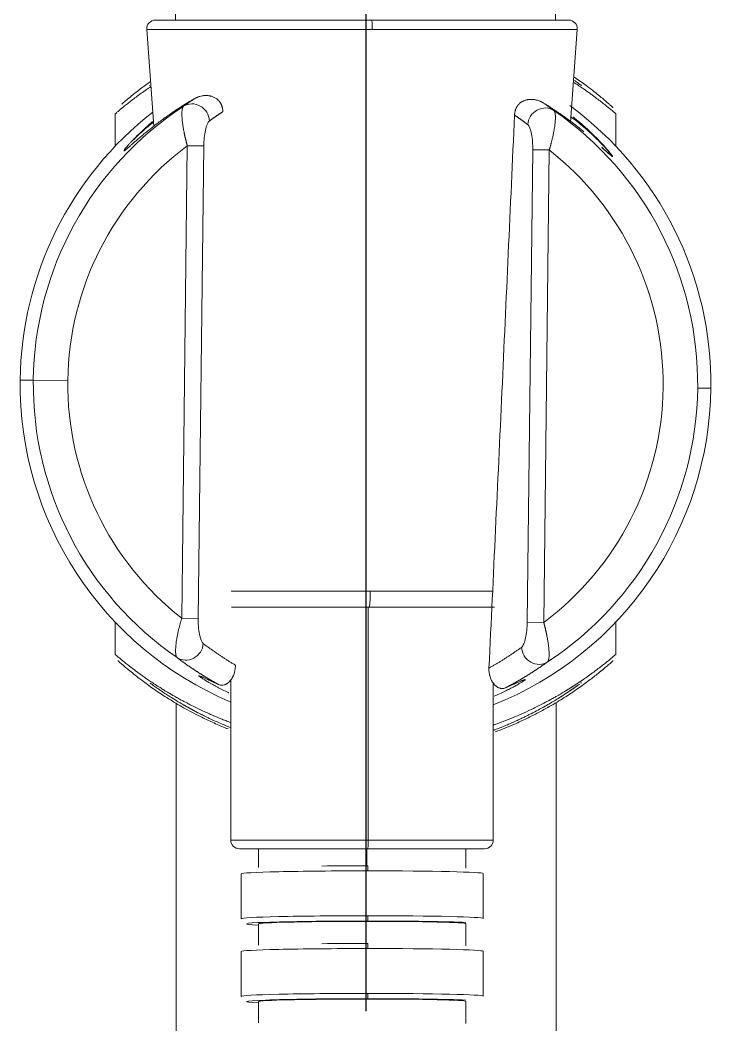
# Model space of a CAD drawing. Header units: millimetres. Extents: x 2433 to 4809, y -10272 to -6912.
# Drawn here: x 4306.8 to 4346.8, y -8617.6 to -8559.4 of the extents above; entities that cross this region are included whole.
import ezdxf

# ---------------------------------------------------------------- set-up
doc = ezdxf.new("R2010")
doc.units = ezdxf.units.MM
doc.linetypes.add('CENTERX2', pattern=[101.6, 63.5, -12.7, 12.7, -12.7])
doc.layers.add('CENTER', color=1, linetype='CENTERX2')

msp = doc.modelspace()

# ---------------------------------------------------------------- linework, layer by layer
at = {"linetype": 'Continuous', "lineweight": 18, "extrusion": (-1, -2.22045e-16, 0)}
for p, q in [((4315.822, -8558.864), (4315.822, -8559.454)), ((4337.822, -8559.454), (4337.822, -8558.864)), ((4314.656, -8559.44), (4327.182, -8559.44)), ((4338.585, -8559.44), (4327.182, -8559.44)), ((4314.158, -8559.976), (4314.57, -8565.582)), ((4338.688, -8565.353), (4339.084, -8559.976)), ((4314.322, -8563.227), (4314.328, -8563.223)), ((4312.322, -8564.842), (4312.322, -8566.75)), ((4341.322, -8566.75), (4341.322, -8564.842)), ((4327.046, -8593.44), (4319.063, -8593.44)), ((4327.046, -8593.44), (4334.287, -8593.44)), ((4312.322, -8594.3), (4312.322, -8596.207)), ((4341.322, -8596.207), (4341.322, -8594.3)), ((4319.021, -8597.656), (4319.021, -8606.94)), ((4334.221, -8606.94), (4334.221, -8597.812)), ((4315.861, -8598.979), (4315.861, -9069.475)), ((4337.861, -9069.096), (4337.861, -8598.993)), ((4326.954, -8607.44), (4319.521, -8607.44)), ((4320.627, -8607.44), (4320.628, -8608.519)), ((4326.954, -8607.44), (4333.721, -8607.44)), ((4332.628, -8608.565), (4332.627, -8607.44)), ((4319.628, -8608.89), (4319.631, -8611.489)), ((4333.631, -8611.474), (4333.628, -8608.874)), ((4320.627, -8611.79), (4320.628, -8613.019)), ((4332.628, -8613.065), (4332.627, -8611.777)), ((4333.631, -8615.974), (4333.628, -8613.374)), ((4319.628, -8613.39), (4319.631, -8615.989)), ((4320.627, -8616.29), (4320.628, -8617.519)), ((4332.628, -8617.565), (4332.627, -8616.277))]:
    msp.add_line(p, q, dxfattribs=at)
at = {"linetype": 'Continuous', "lineweight": 13, "extrusion": (-1, -2.22045e-16, 0)}
for p, q in [((4327.205, -8559.976), (4314.158, -8559.976)), ((4327.205, -8559.976), (4339.084, -8559.976)), ((4316.182, -8594.086), (4316.504, -8566.717)), ((4316.504, -8566.717), (4317.456, -8566.729)), ((4317.456, -8566.729), (4317.134, -8594.097)), ((4336.189, -8594.321), (4336.51, -8566.953)), ((4336.51, -8566.953), (4337.463, -8566.964)), ((4337.463, -8566.964), (4337.141, -8594.332)), ((4306.824, -8580.29), (4307.587, -8580.299)), ((4309.587, -8580.322), (4307.587, -8580.299)), ((4346.821, -8580.76), (4346.058, -8580.751)), ((4319.037, -8592.513), (4327.093, -8592.513)), ((4334.183, -8592.513), (4327.093, -8592.513)), ((4326.977, -8593.44), (4326.977, -8606.94)), ((4316.182, -8594.086), (4317.134, -8594.097)), ((4336.189, -8594.321), (4337.141, -8594.332)), ((4319.021, -8606.94), (4326.977, -8606.94)), ((4334.221, -8606.94), (4326.977, -8606.94)), ((4326.908, -8607.44), (4326.909, -8608.426))]:
    msp.add_line(p, q, dxfattribs=at)
at = {"linetype": 'Continuous', "lineweight": 18}
for centre, radius, start, end in [((4314.656, -8559.94), 0.5, 90, 184.21), ((4338.585, -8559.94), 0.5, 355.79, 90), ((4326.822, -8580.525), 20, 359.32656, 53.75968), ((4326.822, -8580.525), 20, 127.99562, 179.32656), ((4326.822, -8580.525), 20, 179.32656, 247.04312), ((4326.822, -8580.525), 20, 291.70843, 359.32656), ((4319.521, -8606.94), 0.5, 180, 270), ((4333.721, -8606.94), 0.5, 270, 0)]:
    msp.add_arc(centre, radius, start, end, dxfattribs=at)
at = {"linetype": 'Continuous', "lineweight": 13, "extrusion": (0, 0, -1)}
for start, end in [(0.67344, 56.7917), (124.55519, 180.67344), (304.55519, 0.67344), (180.67344, 236.7917)]:
    msp.add_arc((-4326.822, -8580.525), 19.237, start, end, dxfattribs=at)
at = {"linetype": 'Continuous', "lineweight": 13}
for start, end in [(126.77223, 179.32656), (306.77223, 51.88089), (179.32656, 231.88089)]:
    msp.add_arc((4326.822, -8580.525), 17.237, start, end, dxfattribs=at)
for centre, major_axis, ratio, start_param, end_param in [((4327.182, -8559.94), (0, 0.5), 0.046898, 4.638911, 6.283185), ((4316.834, -8565.266), (-0.586, 0.81), 0.929149, 4.108813, 6.232615), ((4337.166, -8565.505), (-0.605, -0.796), 0.929149, 3.192163, 5.315965), ((4327.046, -8592.44), (0, 1), 0.046898, 3.141593, 4.638911), ((4316.478, -8595.544), (-0.605, -0.796), 0.929149, 0.050571, 2.174372), ((4336.81, -8595.783), (-0.586, 0.81), 0.929149, 0.96722, 3.091022), ((4326.954, -8606.94), (0, 0.5), 0.046898, 3.141593, 4.712389), ((4326.632, -8611.781), (-6.7, -0.007), 0.023269, 3.602207, 4.665461), ((4326.632, -8616.281), (-6.7, -0.007), 0.023269, 3.602207, 4.665461)]:
    msp.add_ellipse(centre, major_axis=major_axis, ratio=ratio, start_param=start_param, end_param=end_param, dxfattribs=at)
at = {"linetype": 'Continuous', "lineweight": 18}
for centre, major_axis, ratio, start_param, end_param in [((4326.628, -8608.882), (-7, -0.008), 0.023269, 4.665461, 6.283187), ((4326.628, -8608.582), (-6.704, -0.007), 0.023269, 4.665461, 5.067595), ((4326.943, -8608.726), (0, 0.3), 0.046898, 4.735685, 6.291888), ((4326.628, -8608.882), (-7, -0.008), 0.023269, 3.141594, 4.665461), ((4326.632, -8611.781), (-6.7, -0.007), 0.023269, 4.665461, 6.742692), ((4326.631, -8611.481), (-7, -0.008), 0.023269, 4.665461, 6.283187), ((4326.945, -8611.325), (0, 0.3), 0.046898, 3.164889, 4.735685), ((4326.631, -8611.481), (-7, -0.008), 0.023269, 3.141594, 4.665461), ((4326.627, -8611.784), (-6, -0.007), 0.023269, 4.665461, 6.283186), ((4326.627, -8611.784), (-6, -0.007), 0.023269, 3.14159, 4.665461), ((4326.628, -8613.382), (-7, -0.008), 0.023269, 4.665461, 6.283187), ((4326.628, -8613.082), (-6.704, -0.007), 0.023269, 4.665461, 5.067595), ((4326.943, -8613.226), (0, 0.3), 0.046898, 4.735685, 6.291888), ((4326.628, -8613.382), (-7, -0.008), 0.023269, 3.141594, 4.665461), ((4326.632, -8616.281), (-6.7, -0.007), 0.023269, 4.665461, 6.742692), ((4326.631, -8615.981), (-7, -0.008), 0.023269, 4.665461, 6.283187), ((4326.627, -8616.284), (-6, -0.007), 0.023269, 4.665461, 6.283186), ((4326.627, -8616.284), (-6, -0.007), 0.023269, 3.14159, 4.665461), ((4326.945, -8615.825), (0, 0.3), 0.046898, 3.164889, 4.735685), ((4326.631, -8615.981), (-7, -0.008), 0.023269, 3.141594, 4.665461)]:
    msp.add_ellipse(centre, major_axis=major_axis, ratio=ratio, start_param=start_param, end_param=end_param, dxfattribs=at)
for points, knots in [([(4314.394, -8563.291), (4314.307, -8563.349), (4314.113, -8563.482), (4313.823, -8563.687), (4313.535, -8563.898), (4313.267, -8564.101), (4313.03, -8564.286), (4312.825, -8564.45), (4312.658, -8564.587), (4312.508, -8564.713), (4312.389, -8564.814), (4312.332, -8564.864), (4312.322, -8564.872), (4312.322, -8564.872)], [0, 0, 0, 0, 0.066579, 0.152973, 0.245143, 0.332072, 0.427009, 0.518581, 0.606873, 0.691979, 0.813367, 0.93298, 1, 1, 1, 1]), ([(4312.713, -8564.302), (4312.744, -8564.275), (4312.84, -8564.192), (4313.042, -8564.02), (4313.386, -8563.738), (4313.821, -8563.397), (4314.188, -8563.128), (4314.353, -8563.01)], [0, 0, 0, 0, 0.106055, 0.300715, 0.500284, 0.787355, 1, 1, 1, 1]), ([(4341.32, -8564.87), (4341.324, -8564.874), (4341.321, -8564.871), (4341.269, -8564.826), (4341.148, -8564.723), (4340.938, -8564.547), (4340.597, -8564.269), (4340.212, -8563.974), (4339.896, -8563.741), (4339.709, -8563.606), (4339.499, -8563.459), (4339.265, -8563.299), (4339.054, -8563.159), (4338.921, -8563.073), (4338.878, -8563.046)], [0, 0, 0, 0, 0.072864, 0.17704, 0.283595, 0.392829, 0.545895, 0.71303, 0.758812, 0.807656, 0.859568, 0.914551, 0.97261, 1, 1, 1, 1]), ([(4338.921, -8562.939), (4338.946, -8562.957), (4339.017, -8563.007), (4339.135, -8563.091), (4339.247, -8563.172), (4339.316, -8563.222), (4339.329, -8563.232), (4339.308, -8563.217), (4339.293, -8563.205)], [0, 0, 0, 0, 0.075648, 0.222112, 0.429219, 0.633408, 0.835132, 1, 1, 1, 1]), ([(4338.933, -8562.76), (4338.96, -8562.779), (4339.228, -8562.962), (4339.627, -8563.25), (4340.076, -8563.594), (4340.407, -8563.859), (4340.66, -8564.068), (4340.847, -8564.228), (4340.981, -8564.345), (4341.078, -8564.43), (4341.138, -8564.484), (4341.157, -8564.501), (4341.156, -8564.499), (4341.154, -8564.498)], [0, 0, 0, 0, 0.01934, 0.18951, 0.306819, 0.421102, 0.532969, 0.620804, 0.707221, 0.792593, 0.877304, 0.963274, 1, 1, 1, 1]), ([(4316.902, -8564.004), (4316.908, -8564), (4316.919, -8563.994), (4316.936, -8563.984), (4316.954, -8563.974), (4316.973, -8563.964), (4316.992, -8563.954), (4317.012, -8563.944), (4317.033, -8563.934), (4317.055, -8563.924), (4317.077, -8563.914), (4317.1, -8563.904), (4317.126, -8563.894), (4317.169, -8563.878), (4317.248, -8563.853), (4317.34, -8563.831), (4317.428, -8563.818), (4317.492, -8563.811), (4317.554, -8563.808), (4317.612, -8563.808), (4317.668, -8563.811), (4317.72, -8563.816), (4317.768, -8563.822), (4317.813, -8563.83), (4317.871, -8563.843), (4317.942, -8563.864), (4318.025, -8563.896), (4318.102, -8563.934), (4318.172, -8563.977), (4318.236, -8564.025), (4318.282, -8564.065), (4318.313, -8564.096), (4318.332, -8564.117), (4318.351, -8564.138), (4318.369, -8564.16), (4318.386, -8564.183), (4318.402, -8564.206), (4318.418, -8564.229), (4318.433, -8564.253), (4318.447, -8564.278), (4318.46, -8564.303), (4318.472, -8564.328), (4318.484, -8564.354), (4318.495, -8564.38), (4318.504, -8564.407), (4318.513, -8564.433), (4318.521, -8564.46), (4318.528, -8564.487), (4318.532, -8564.506), (4318.534, -8564.515)], [0, 0, 0, 0, 0.009803, 0.019909, 0.030321, 0.041043, 0.052076, 0.063423, 0.075086, 0.087069, 0.099373, 0.112001, 0.124953, 0.140825, 0.182154, 0.249841, 0.284013, 0.316691, 0.347818, 0.377346, 0.405235, 0.431454, 0.455978, 0.478792, 0.499885, 0.54568, 0.589855, 0.632386, 0.673265, 0.712504, 0.750133, 0.764049, 0.777966, 0.791884, 0.805802, 0.819719, 0.833633, 0.847544, 0.861451, 0.875352, 0.889245, 0.903131, 0.917006, 0.930871, 0.944724, 0.958564, 0.97239, 0.986202, 1, 1, 1, 1]), ([(4316.902, -8564.004), (4316.888, -8564.012), (4316.861, -8564.028), (4316.82, -8564.051), (4316.78, -8564.075), (4316.739, -8564.099), (4316.699, -8564.123), (4316.659, -8564.147), (4316.619, -8564.17), (4316.58, -8564.194), (4316.54, -8564.218), (4316.501, -8564.242), (4316.462, -8564.266), (4316.424, -8564.29), (4316.385, -8564.313), (4316.347, -8564.337), (4316.309, -8564.361), (4316.271, -8564.385), (4316.233, -8564.408), (4316.195, -8564.432), (4316.158, -8564.456), (4316.121, -8564.48), (4316.084, -8564.503), (4316.047, -8564.527), (4316.011, -8564.551), (4315.974, -8564.574), (4315.938, -8564.598), (4315.902, -8564.622), (4315.866, -8564.645), (4315.831, -8564.669), (4315.796, -8564.693), (4315.76, -8564.716), (4315.725, -8564.74), (4315.691, -8564.763), (4315.656, -8564.786), (4315.622, -8564.81), (4315.497, -8564.895), (4315.29, -8565.04), (4315.012, -8565.241), (4314.751, -8565.436), (4314.502, -8565.628), (4314.267, -8565.815), (4314.046, -8565.994), (4313.845, -8566.162), (4313.659, -8566.32), (4313.49, -8566.467), (4313.337, -8566.6), (4313.205, -8566.716), (4313.068, -8566.835), (4312.943, -8566.942), (4312.853, -8567.013), (4312.815, -8567.028), (4312.831, -8566.989), (4312.892, -8566.906), (4312.975, -8566.805), (4313.064, -8566.702), (4313.166, -8566.588), (4313.243, -8566.505), (4313.281, -8566.465)], [0, 0, 0, 0, 0.00417, 0.008337, 0.012501, 0.016661, 0.020819, 0.024974, 0.029126, 0.033275, 0.037422, 0.041565, 0.045707, 0.049845, 0.053981, 0.058114, 0.062245, 0.066374, 0.0705, 0.074624, 0.078745, 0.082864, 0.086982, 0.091097, 0.095209, 0.09932, 0.103429, 0.107536, 0.111641, 0.115745, 0.119846, 0.123946, 0.128044, 0.132141, 0.136236, 0.140329, 0.144421, 0.180761, 0.216681, 0.252218, 0.287413, 0.324219, 0.360432, 0.396104, 0.431292, 0.468036, 0.504179, 0.539798, 0.574973, 0.633134, 0.690515, 0.747554, 0.804699, 0.862397, 0.897739, 0.933507, 0.969791, 1, 1, 1, 1]), ([(4337.128, -8564.242), (4337.123, -8564.238), (4337.112, -8564.231), (4337.095, -8564.221), (4337.078, -8564.211), (4337.061, -8564.201), (4337.042, -8564.191), (4337.023, -8564.181), (4337.004, -8564.171), (4336.977, -8564.158), (4336.935, -8564.138), (4336.871, -8564.112), (4336.781, -8564.081), (4336.692, -8564.059), (4336.614, -8564.044), (4336.556, -8564.037), (4336.5, -8564.032), (4336.446, -8564.03), (4336.395, -8564.03), (4336.346, -8564.032), (4336.3, -8564.036), (4336.257, -8564.041), (4336.217, -8564.048), (4336.166, -8564.058), (4336.104, -8564.074), (4336.032, -8564.099), (4335.964, -8564.128), (4335.9, -8564.161), (4335.841, -8564.198), (4335.786, -8564.238), (4335.745, -8564.273), (4335.716, -8564.301), (4335.696, -8564.321), (4335.677, -8564.342), (4335.658, -8564.363), (4335.641, -8564.385), (4335.624, -8564.408), (4335.608, -8564.431), (4335.592, -8564.454), (4335.578, -8564.479), (4335.564, -8564.503), (4335.551, -8564.528), (4335.539, -8564.554), (4335.527, -8564.58), (4335.517, -8564.606), (4335.507, -8564.633), (4335.499, -8564.66), (4335.491, -8564.687), (4335.487, -8564.705), (4335.484, -8564.714)], [0, 0, 0, 0, 0.009594, 0.01942, 0.029483, 0.039783, 0.050323, 0.061107, 0.072136, 0.083413, 0.106744, 0.141855, 0.189318, 0.249826, 0.280454, 0.309961, 0.338289, 0.365385, 0.391204, 0.415702, 0.438846, 0.460604, 0.480952, 0.499873, 0.538892, 0.576868, 0.613764, 0.649551, 0.684209, 0.717729, 0.750118, 0.763965, 0.777823, 0.791691, 0.805566, 0.819449, 0.833339, 0.847233, 0.86113, 0.87503, 0.88893, 0.90283, 0.916727, 0.930621, 0.94451, 0.958393, 0.97227, 0.986139, 1, 1, 1, 1]), ([(4339.32, -8565.785), (4339.298, -8565.768), (4339.193, -8565.683), (4338.997, -8565.529), (4338.722, -8565.32), (4338.504, -8565.16), (4338.357, -8565.054), (4338.287, -8565.004), (4338.215, -8564.954), (4338.143, -8564.904), (4338.07, -8564.853), (4337.997, -8564.802), (4337.922, -8564.752), (4337.846, -8564.701), (4337.77, -8564.65), (4337.693, -8564.599), (4337.615, -8564.548), (4337.536, -8564.497), (4337.456, -8564.446), (4337.376, -8564.395), (4337.294, -8564.344), (4337.212, -8564.293), (4337.156, -8564.259), (4337.128, -8564.242)], [0, 0, 0, 0, 0.036082, 0.172353, 0.310117, 0.449523, 0.481637, 0.513777, 0.545943, 0.578138, 0.610362, 0.642618, 0.674908, 0.707232, 0.739593, 0.771993, 0.804432, 0.836913, 0.869438, 0.902007, 0.934623, 0.967286, 1, 1, 1, 1]), ([(4333.971, -8596.974), (4334.099, -8594.307), (4334.226, -8591.639), (4334.476, -8586.302), (4334.6, -8583.633), (4334.846, -8578.294), (4334.968, -8575.625), (4335.211, -8570.285), (4335.332, -8567.615), (4335.452, -8564.944)], [0, 0, 0, 0, 0.25, 0.25, 0.5, 0.5, 0.75, 0.75, 1, 1, 1, 1]), ([(4338.715, -8565.043), (4338.729, -8565.053), (4339.041, -8565.282), (4339.688, -8565.816), (4340.546, -8566.642), (4340.904, -8567.059), (4340.996, -8567.181)], [0, 0, 0, 0, 0.010898, 0.241125, 0.566707, 1, 1, 1, 1]), ([(4313.425, -8566.352), (4313.534, -8566.232), (4313.818, -8565.955), (4314.252, -8565.579), (4314.519, -8565.368), (4314.545, -8565.348)], [0, 0, 0, 0, 0.459231, 0.948457, 1, 1, 1, 1]), ([(4341.051, -8567.276), (4341.049, -8567.277), (4341.026, -8567.272), (4340.876, -8567.138), (4340.626, -8566.921), (4340.51, -8566.821)], [0, 0, 0, 0, 0.108905, 0.650498, 1, 1, 1, 1]), ([(4312.324, -8596.179), (4312.321, -8596.176), (4312.324, -8596.178), (4312.376, -8596.223), (4312.496, -8596.327), (4312.707, -8596.502), (4313.048, -8596.781), (4313.433, -8597.076), (4313.749, -8597.308), (4313.936, -8597.443), (4314.145, -8597.59), (4314.38, -8597.751), (4314.641, -8597.924), (4314.899, -8598.089), (4315.159, -8598.251), (4315.433, -8598.416), (4315.717, -8598.582), (4315.982, -8598.731), (4316.196, -8598.848), (4316.383, -8598.948), (4316.54, -8599.03), (4316.739, -8599.132), (4316.992, -8599.258), (4317.31, -8599.41), (4317.622, -8599.554), (4317.927, -8599.689), (4318.225, -8599.815), (4318.513, -8599.933), (4318.773, -8600.034), (4318.937, -8600.096), (4319.007, -8600.122)], [0, 0, 0, 0, 0.042788, 0.103962, 0.166535, 0.23068, 0.320564, 0.41871, 0.445594, 0.474277, 0.504761, 0.537049, 0.571143, 0.607044, 0.632764, 0.664065, 0.700946, 0.726245, 0.748282, 0.767058, 0.782572, 0.794825, 0.825529, 0.854958, 0.883112, 0.909992, 0.935599, 0.959933, 0.982997, 1, 1, 1, 1]), ([(4334.225, -8600.271), (4334.247, -8600.263), (4334.471, -8600.184), (4334.898, -8600.027), (4335.468, -8599.797), (4336.02, -8599.557), (4336.466, -8599.35), (4336.846, -8599.162), (4337.169, -8598.997), (4337.464, -8598.841), (4337.709, -8598.705), (4337.888, -8598.604), (4338.037, -8598.519), (4338.156, -8598.449), (4338.247, -8598.394), (4338.312, -8598.356), (4338.351, -8598.332), (4338.378, -8598.316), (4338.402, -8598.301), (4338.431, -8598.283), (4338.461, -8598.265), (4338.49, -8598.248), (4338.518, -8598.23), (4338.546, -8598.213), (4338.574, -8598.195), (4338.601, -8598.178), (4338.629, -8598.162), (4338.655, -8598.145), (4338.682, -8598.128), (4338.708, -8598.112), (4338.733, -8598.096), (4338.759, -8598.08), (4338.784, -8598.064), (4338.809, -8598.048), (4338.833, -8598.032), (4338.857, -8598.017), (4338.881, -8598.002), (4338.904, -8597.987), (4338.927, -8597.972), (4338.95, -8597.957), (4338.973, -8597.942), (4338.995, -8597.928), (4339.017, -8597.914), (4339.038, -8597.899), (4339.06, -8597.886), (4339.081, -8597.872), (4339.101, -8597.858), (4339.122, -8597.845), (4339.261, -8597.752), (4339.499, -8597.591), (4339.822, -8597.362), (4340.11, -8597.152), (4340.378, -8596.948), (4340.614, -8596.764), (4340.82, -8596.599), (4340.986, -8596.462), (4341.137, -8596.336), (4341.255, -8596.235), (4341.313, -8596.185), (4341.322, -8596.177), (4341.322, -8596.177)], [0, 0, 0, 0, 0.005143, 0.052325, 0.101584, 0.145964, 0.194339, 0.221123, 0.251957, 0.28684, 0.308406, 0.3271, 0.342919, 0.355866, 0.365939, 0.373138, 0.377465, 0.378917, 0.3823, 0.385655, 0.388984, 0.392285, 0.39556, 0.398808, 0.40203, 0.405224, 0.408391, 0.411532, 0.414646, 0.417733, 0.420793, 0.423826, 0.426833, 0.429812, 0.432765, 0.435691, 0.43859, 0.441462, 0.444307, 0.447126, 0.449918, 0.452682, 0.45542, 0.458132, 0.460816, 0.463474, 0.466104, 0.468708, 0.471285, 0.519658, 0.564117, 0.611548, 0.656282, 0.705137, 0.75226, 0.797696, 0.841491, 0.903958, 0.965512, 1, 1, 1, 1]), ([(4318.863, -8600.497), (4318.807, -8600.475), (4318.499, -8600.351), (4317.954, -8600.116), (4317.139, -8599.729), (4316.276, -8599.27), (4315.396, -8598.746), (4314.619, -8598.233), (4314.018, -8597.8), (4313.568, -8597.455), (4313.237, -8597.19), (4312.985, -8596.981), (4312.798, -8596.821), (4312.664, -8596.705), (4312.567, -8596.619), (4312.506, -8596.565), (4312.487, -8596.548), (4312.489, -8596.55), (4312.491, -8596.551)], [0, 0, 0, 0, 0.014357, 0.079568, 0.145162, 0.243599, 0.341231, 0.440818, 0.53785, 0.604741, 0.669907, 0.733694, 0.783779, 0.833055, 0.881734, 0.930038, 0.979059, 1, 1, 1, 1]), ([(4319.289, -8596.802), (4319.29, -8596.853), (4319.288, -8596.904), (4319.28, -8597.003), (4319.274, -8597.051), (4319.261, -8597.123), (4319.256, -8597.146), (4319.245, -8597.193), (4319.239, -8597.215), (4319.22, -8597.282), (4319.205, -8597.325), (4319.181, -8597.386), (4319.173, -8597.406), (4319.155, -8597.445), (4319.146, -8597.464), (4319.117, -8597.52), (4319.097, -8597.555), (4319.055, -8597.621), (4319.032, -8597.652), (4318.998, -8597.695), (4318.986, -8597.709), (4318.962, -8597.735), (4318.95, -8597.748), (4318.889, -8597.809), (4318.839, -8597.85), (4318.774, -8597.889), (4318.761, -8597.897), (4318.735, -8597.911), (4318.722, -8597.917), (4318.683, -8597.935), (4318.656, -8597.944), (4318.578, -8597.966), (4318.526, -8597.972), (4318.461, -8597.968), (4318.448, -8597.967), (4318.423, -8597.963), (4318.41, -8597.96), (4318.372, -8597.951), (4318.347, -8597.943), (4318.322, -8597.931)], [0, 0, 0, 0, 0.0625, 0.0625, 0.125, 0.125, 0.15625, 0.15625, 0.1875, 0.1875, 0.25, 0.25, 0.28125, 0.28125, 0.3125, 0.3125, 0.375, 0.375, 0.4375, 0.4375, 0.46875, 0.46875, 0.5, 0.5, 0.625, 0.625, 0.65625, 0.65625, 0.6875, 0.6875, 0.75, 0.75, 0.875, 0.875, 0.90625, 0.90625, 0.9375, 0.9375, 1, 1, 1, 1]), ([(4334.911, -8598.126), (4334.886, -8598.137), (4334.861, -8598.145), (4334.81, -8598.156), (4334.784, -8598.159), (4334.733, -8598.161), (4334.707, -8598.16), (4334.668, -8598.155), (4334.654, -8598.152), (4334.628, -8598.146), (4334.615, -8598.143), (4334.55, -8598.123), (4334.498, -8598.099), (4334.422, -8598.049), (4334.397, -8598.03), (4334.347, -8597.988), (4334.322, -8597.965), (4334.252, -8597.891), (4334.207, -8597.833), (4334.156, -8597.75), (4334.146, -8597.733), (4334.127, -8597.697), (4334.117, -8597.679), (4334.09, -8597.622), (4334.073, -8597.583), (4334.043, -8597.5), (4334.029, -8597.457), (4334.011, -8597.39), (4334.006, -8597.367), (4333.996, -8597.32), (4333.992, -8597.297), (4333.98, -8597.225), (4333.975, -8597.176), (4333.969, -8597.077), (4333.969, -8597.026), (4333.971, -8596.974)], [0, 0, 0, 0, 0.0625, 0.0625, 0.125, 0.125, 0.1875, 0.1875, 0.21875, 0.21875, 0.25, 0.25, 0.375, 0.375, 0.4375, 0.4375, 0.5, 0.5, 0.625, 0.625, 0.65625, 0.65625, 0.6875, 0.6875, 0.75, 0.75, 0.8125, 0.8125, 0.84375, 0.84375, 0.875, 0.875, 0.9375, 0.9375, 1, 1, 1, 1]), ([(4341.156, -8596.55), (4341.156, -8596.55), (4341.146, -8596.559), (4341.096, -8596.603), (4340.998, -8596.69), (4340.839, -8596.829), (4340.602, -8597.029), (4340.258, -8597.312), (4339.771, -8597.693), (4339.115, -8598.171), (4338.347, -8598.683), (4337.579, -8599.147), (4336.842, -8599.552), (4336.171, -8599.891), (4335.517, -8600.192), (4334.904, -8600.451), (4334.526, -8600.598), (4334.34, -8600.668)], [0, 0, 0, 0, 0.041272, 0.089301, 0.137748, 0.200556, 0.264544, 0.330146, 0.424511, 0.522081, 0.616998, 0.713675, 0.777784, 0.841841, 0.906035, 0.954395, 1, 1, 1, 1]), ([(4318.917, -8598.409), (4318.903, -8598.403), (4318.774, -8598.342), (4318.651, -8598.282), (4318.442, -8598.177), (4318.342, -8598.126), (4318.224, -8598.064), (4318.201, -8598.051), (4318.155, -8598.027), (4318.087, -8597.99), (4318.023, -8597.955), (4317.817, -8597.841), (4317.676, -8597.759), (4317.501, -8597.652), (4317.449, -8597.619), (4317.357, -8597.56), (4317.317, -8597.534), (4317.268, -8597.5), (4317.253, -8597.489), (4317.233, -8597.475), (4317.227, -8597.47), (4317.215, -8597.461), (4317.189, -8597.441), (4317.173, -8597.427), (4317.157, -8597.404), (4317.174, -8597.405), (4317.24, -8597.43), (4317.269, -8597.442), (4317.314, -8597.462), (4317.323, -8597.466), (4317.343, -8597.475), (4317.354, -8597.479), (4317.386, -8597.494), (4317.409, -8597.505), (4317.483, -8597.539), (4317.595, -8597.592), (4317.731, -8597.657), (4317.953, -8597.762), (4318.126, -8597.843), (4318.322, -8597.931)], [0, 0, 0, 0, 0.007125, 0.06553, 0.06553, 0.123934, 0.123934, 0.138535, 0.138535, 0.153136, 0.182338, 0.182338, 0.299147, 0.299147, 0.357552, 0.357552, 0.415956, 0.415956, 0.445158, 0.445158, 0.459759, 0.459759, 0.47436, 0.532765, 0.532765, 0.649574, 0.649574, 0.707978, 0.707978, 0.722579, 0.722579, 0.73718, 0.73718, 0.766382, 0.766382, 0.824787, 0.883191, 0.883191, 1, 1, 1, 1]), ([(4334.911, -8598.126), (4335.109, -8598.042), (4335.284, -8597.966), (4335.508, -8597.866), (4335.646, -8597.805), (4335.759, -8597.755), (4335.834, -8597.722), (4335.857, -8597.711), (4335.89, -8597.697), (4335.9, -8597.693), (4335.92, -8597.685), (4335.968, -8597.665), (4336.004, -8597.65), (4336.071, -8597.627), (4336.088, -8597.627), (4336.072, -8597.649), (4336.059, -8597.66), (4336.034, -8597.678), (4336.029, -8597.682), (4336.017, -8597.691), (4335.999, -8597.704), (4335.976, -8597.719), (4335.926, -8597.752), (4335.846, -8597.803), (4335.686, -8597.898), (4335.554, -8597.972), (4335.446, -8598.032), (4335.408, -8598.052), (4335.33, -8598.094), (4335.289, -8598.116), (4335.162, -8598.182), (4334.983, -8598.274), (4334.782, -8598.371), (4334.549, -8598.481), (4334.414, -8598.542), (4334.272, -8598.605)], [0, 0, 0, 0, 0.116252, 0.116252, 0.174378, 0.232504, 0.232504, 0.261567, 0.261567, 0.276099, 0.276099, 0.29063, 0.348756, 0.348756, 0.465008, 0.465008, 0.523134, 0.523134, 0.537666, 0.537666, 0.552197, 0.58126, 0.58126, 0.639386, 0.697512, 0.755638, 0.755638, 0.784701, 0.784701, 0.813764, 0.813764, 0.87189, 0.930016, 0.930016, 1, 1, 1, 1]), ([(4319.014, -8600.424), (4318.924, -8600.388), (4318.729, -8600.309), (4318.427, -8600.181), (4318.103, -8600.037), (4317.824, -8599.908), (4317.603, -8599.802), (4317.448, -8599.726), (4317.318, -8599.661), (4317.212, -8599.607), (4317.128, -8599.564), (4317.067, -8599.532), (4317.027, -8599.511), (4316.987, -8599.49), (4316.942, -8599.466), (4316.885, -8599.436), (4316.829, -8599.406), (4316.775, -8599.377), (4316.723, -8599.348), (4316.672, -8599.32), (4316.622, -8599.293), (4316.574, -8599.266), (4316.527, -8599.24), (4316.481, -8599.214), (4316.437, -8599.19), (4316.394, -8599.165), (4316.353, -8599.142), (4316.169, -8599.036), (4315.871, -8598.861), (4315.507, -8598.634), (4315.218, -8598.446), (4314.987, -8598.292), (4314.801, -8598.164), (4314.648, -8598.057), (4314.51, -8597.958), (4314.41, -8597.886), (4314.366, -8597.854), (4314.352, -8597.844)], [0, 0, 0, 0, 0.033912, 0.074409, 0.118101, 0.164989, 0.191148, 0.214, 0.233548, 0.24979, 0.262727, 0.272359, 0.278685, 0.281706, 0.2911, 0.300328, 0.309392, 0.31829, 0.327023, 0.335591, 0.343993, 0.352231, 0.360303, 0.368211, 0.375953, 0.38353, 0.390942, 0.398189, 0.483038, 0.561045, 0.632243, 0.693674, 0.753114, 0.810603, 0.866187, 0.944785, 1, 1, 1, 1]), ([(4339.221, -8597.896), (4339.21, -8597.904), (4339.161, -8597.94), (4339.048, -8598.02), (4338.85, -8598.16), (4338.601, -8598.33), (4338.326, -8598.512), (4338.04, -8598.695), (4337.768, -8598.862), (4337.465, -8599.043), (4337.152, -8599.222), (4336.8, -8599.416), (4336.492, -8599.577), (4336.222, -8599.713), (4336.024, -8599.81), (4335.82, -8599.908), (4335.635, -8599.994), (4335.471, -8600.069), (4335.328, -8600.133), (4335.184, -8600.195), (4335.039, -8600.257), (4334.893, -8600.318), (4334.747, -8600.378), (4334.555, -8600.455), (4334.389, -8600.52), (4334.271, -8600.564), (4334.248, -8600.573)], [0, 0, 0, 0, 0.023558, 0.104595, 0.180335, 0.259996, 0.343669, 0.401191, 0.462149, 0.518639, 0.580874, 0.634944, 0.700643, 0.730451, 0.760261, 0.790071, 0.819883, 0.839722, 0.859425, 0.878993, 0.898427, 0.917724, 0.936887, 0.955915, 0.991495, 1, 1, 1, 1]), ([(4337.964, -8598.741), (4338.024, -8598.704), (4338.189, -8598.601), (4338.423, -8598.448), (4338.655, -8598.293), (4338.842, -8598.165), (4338.995, -8598.058), (4339.077, -8598), (4339.113, -8597.974), (4339.113, -8597.974)], [0, 0, 0, 0, 0.111003, 0.318206, 0.497232, 0.670435, 0.837936, 0.999868, 1, 1, 1, 1]), ([(4339.293, -8597.844), (4339.298, -8597.84), (4339.319, -8597.825), (4339.326, -8597.819), (4339.319, -8597.825), (4339.317, -8597.826)], [0, 0, 0, 0, 0.190888, 0.853463, 1, 1, 1, 1])]:
    msp.add_open_spline(points, degree=3, knots=knots, dxfattribs=at)
at = {"linetype": 'Continuous', "lineweight": 13}
for points, knots in [([(4316.504, -8566.717), (4316.501, -8566.71), (4316.497, -8566.694), (4316.49, -8566.669), (4316.483, -8566.643), (4316.475, -8566.615), (4316.468, -8566.586), (4316.459, -8566.556), (4316.451, -8566.524), (4316.442, -8566.49), (4316.433, -8566.455), (4316.424, -8566.419), (4316.415, -8566.381), (4316.405, -8566.341), (4316.395, -8566.301), (4316.385, -8566.259), (4316.375, -8566.215), (4316.365, -8566.171), (4316.355, -8566.125), (4316.345, -8566.078), (4316.334, -8566.029), (4316.324, -8565.979), (4316.308, -8565.901), (4316.289, -8565.799), (4316.268, -8565.677), (4316.25, -8565.566), (4316.236, -8565.466), (4316.225, -8565.376), (4316.216, -8565.297), (4316.207, -8565.202), (4316.198, -8565.093), (4316.192, -8564.973), (4316.191, -8564.868), (4316.193, -8564.775), (4316.197, -8564.711), (4316.201, -8564.671), (4316.204, -8564.648), (4316.207, -8564.627), (4316.211, -8564.606), (4316.214, -8564.587), (4316.218, -8564.568), (4316.223, -8564.551), (4316.227, -8564.535), (4316.232, -8564.52), (4316.237, -8564.506), (4316.243, -8564.493), (4316.248, -8564.481), (4316.254, -8564.47), (4316.26, -8564.46), (4316.266, -8564.451), (4316.273, -8564.443), (4316.28, -8564.436), (4316.284, -8564.432), (4316.287, -8564.43)], [0, 0, 0, 0, 0.007268, 0.014998, 0.023188, 0.031839, 0.040953, 0.050528, 0.060566, 0.071066, 0.08203, 0.093457, 0.105348, 0.117704, 0.130524, 0.14381, 0.157562, 0.17178, 0.186465, 0.201617, 0.217237, 0.233326, 0.249883, 0.293917, 0.335162, 0.373608, 0.409247, 0.44207, 0.472072, 0.499246, 0.553226, 0.605238, 0.655276, 0.703342, 0.749438, 0.764134, 0.778737, 0.793247, 0.807664, 0.821989, 0.836222, 0.850362, 0.864412, 0.878371, 0.892239, 0.906018, 0.919707, 0.933308, 0.94682, 0.960245, 0.973583, 0.986834, 1, 1, 1, 1]), ([(4337.733, -8564.682), (4337.735, -8564.683), (4337.737, -8564.685), (4337.74, -8564.688), (4337.744, -8564.692), (4337.747, -8564.695), (4337.75, -8564.7), (4337.754, -8564.704), (4337.757, -8564.709), (4337.76, -8564.713), (4337.763, -8564.719), (4337.766, -8564.724), (4337.769, -8564.73), (4337.771, -8564.736), (4337.774, -8564.742), (4337.777, -8564.748), (4337.78, -8564.755), (4337.782, -8564.762), (4337.784, -8564.769), (4337.787, -8564.777), (4337.789, -8564.785), (4337.791, -8564.793), (4337.794, -8564.801), (4337.796, -8564.81), (4337.798, -8564.819), (4337.799, -8564.828), (4337.801, -8564.838), (4337.803, -8564.847), (4337.805, -8564.857), (4337.806, -8564.868), (4337.808, -8564.878), (4337.809, -8564.889), (4337.81, -8564.901), (4337.812, -8564.912), (4337.813, -8564.924), (4337.814, -8564.936), (4337.817, -8564.975), (4337.82, -8565.05), (4337.818, -8565.172), (4337.81, -8565.315), (4337.795, -8565.461), (4337.776, -8565.613), (4337.752, -8565.771), (4337.717, -8565.962), (4337.682, -8566.132), (4337.651, -8566.266), (4337.631, -8566.35), (4337.612, -8566.431), (4337.592, -8566.507), (4337.573, -8566.579), (4337.555, -8566.647), (4337.537, -8566.711), (4337.52, -8566.77), (4337.504, -8566.825), (4337.49, -8566.875), (4337.476, -8566.921), (4337.467, -8566.95), (4337.463, -8566.964)], [0, 0, 0, 0, 0.006751, 0.013525, 0.020322, 0.027141, 0.033984, 0.040849, 0.047737, 0.054648, 0.061582, 0.06854, 0.075521, 0.082525, 0.089553, 0.096605, 0.10368, 0.110778, 0.117901, 0.125047, 0.132217, 0.139411, 0.146629, 0.153872, 0.161138, 0.168429, 0.175743, 0.183082, 0.190446, 0.197834, 0.205246, 0.212683, 0.220145, 0.227631, 0.235141, 0.242677, 0.250237, 0.308154, 0.369155, 0.433242, 0.500412, 0.549873, 0.60799, 0.674723, 0.750025, 0.778708, 0.805955, 0.831769, 0.856151, 0.879106, 0.900636, 0.920742, 0.939427, 0.956694, 0.972544, 0.986978, 1, 1, 1, 1]), ([(4338.835, -8565.039), (4338.915, -8565.104), (4339.171, -8565.315), (4339.568, -8565.662), (4339.999, -8566.066), (4340.364, -8566.433), (4340.617, -8566.704), (4340.784, -8566.892), (4340.893, -8567.018), (4340.981, -8567.125), (4341.064, -8567.231), (4341.125, -8567.317), (4341.143, -8567.361), (4341.109, -8567.347), (4341.022, -8567.277), (4340.901, -8567.169), (4340.768, -8567.046), (4340.643, -8566.931), (4340.55, -8566.846), (4340.503, -8566.803)], [0, 0, 0, 0, 0.036907, 0.121781, 0.204434, 0.289384, 0.371574, 0.414835, 0.457385, 0.499325, 0.54076, 0.608552, 0.675665, 0.742628, 0.80997, 0.878211, 0.919644, 0.961601, 1, 1, 1, 1]), ([(4313.281, -8566.465), (4313.289, -8566.457), (4313.385, -8566.355), (4313.599, -8566.136), (4313.971, -8565.778), (4314.287, -8565.494), (4314.468, -8565.338), (4314.495, -8565.316)], [0, 0, 0, 0, 0.02868, 0.331131, 0.643808, 0.949115, 1, 1, 1, 1]), ([(4317.787, -8565.277), (4317.738, -8565.312), (4317.694, -8565.385), (4317.614, -8565.577), (4317.579, -8565.696), (4317.522, -8565.96), (4317.5, -8566.105), (4317.467, -8566.411), (4317.458, -8566.568), (4317.456, -8566.729)], [0, 0, 0, 0, 0.25, 0.25, 0.5, 0.5, 0.75, 0.75, 1, 1, 1, 1]), ([(4336.51, -8566.953), (4336.512, -8566.792), (4336.506, -8566.633), (4336.482, -8566.329), (4336.462, -8566.182), (4336.386, -8565.785), (4336.309, -8565.566), (4336.214, -8565.494)], [0, 0, 0, 0, 0.25, 0.25, 0.5, 0.5, 1, 1, 1, 1]), ([(4315.911, -8596.368), (4315.91, -8596.367), (4315.908, -8596.365), (4315.904, -8596.361), (4315.901, -8596.358), (4315.898, -8596.354), (4315.894, -8596.35), (4315.891, -8596.345), (4315.888, -8596.341), (4315.885, -8596.336), (4315.882, -8596.331), (4315.879, -8596.325), (4315.876, -8596.32), (4315.873, -8596.314), (4315.87, -8596.308), (4315.868, -8596.301), (4315.865, -8596.294), (4315.863, -8596.287), (4315.86, -8596.28), (4315.858, -8596.273), (4315.856, -8596.265), (4315.853, -8596.257), (4315.851, -8596.248), (4315.849, -8596.239), (4315.847, -8596.231), (4315.845, -8596.221), (4315.843, -8596.212), (4315.842, -8596.202), (4315.84, -8596.192), (4315.838, -8596.182), (4315.837, -8596.171), (4315.836, -8596.16), (4315.834, -8596.149), (4315.833, -8596.137), (4315.832, -8596.126), (4315.831, -8596.114), (4315.828, -8596.074), (4315.825, -8595.999), (4315.826, -8595.877), (4315.835, -8595.735), (4315.85, -8595.588), (4315.869, -8595.437), (4315.893, -8595.278), (4315.928, -8595.087), (4315.963, -8594.917), (4315.993, -8594.783), (4316.013, -8594.699), (4316.033, -8594.619), (4316.053, -8594.542), (4316.072, -8594.47), (4316.09, -8594.402), (4316.108, -8594.339), (4316.124, -8594.279), (4316.14, -8594.224), (4316.155, -8594.174), (4316.169, -8594.128), (4316.178, -8594.099), (4316.182, -8594.086)], [0, 0, 0, 0, 0.006751, 0.013525, 0.020322, 0.027141, 0.033984, 0.040849, 0.047737, 0.054648, 0.061582, 0.06854, 0.075521, 0.082525, 0.089553, 0.096605, 0.10368, 0.110778, 0.117901, 0.125047, 0.132217, 0.139411, 0.146629, 0.153872, 0.161138, 0.168429, 0.175743, 0.183082, 0.190446, 0.197834, 0.205246, 0.212683, 0.220145, 0.227631, 0.235141, 0.242677, 0.250237, 0.308154, 0.369155, 0.433242, 0.500412, 0.549873, 0.60799, 0.674723, 0.750025, 0.778708, 0.805955, 0.831769, 0.856151, 0.879106, 0.900636, 0.920742, 0.939427, 0.956694, 0.972543, 0.986978, 1, 1, 1, 1]), ([(4317.134, -8594.097), (4317.133, -8594.257), (4317.138, -8594.417), (4317.163, -8594.72), (4317.182, -8594.867), (4317.259, -8595.265), (4317.336, -8595.483), (4317.431, -8595.555)], [0, 0, 0, 0, 0.25, 0.25, 0.5, 0.5, 1, 1, 1, 1]), ([(4335.858, -8595.772), (4335.906, -8595.737), (4335.951, -8595.665), (4336.031, -8595.473), (4336.066, -8595.354), (4336.123, -8595.089), (4336.145, -8594.945), (4336.177, -8594.639), (4336.187, -8594.482), (4336.189, -8594.321)], [0, 0, 0, 0, 0.25, 0.25, 0.5, 0.5, 0.75, 0.75, 1, 1, 1, 1]), ([(4337.141, -8594.332), (4337.143, -8594.34), (4337.148, -8594.356), (4337.155, -8594.38), (4337.162, -8594.406), (4337.169, -8594.434), (4337.177, -8594.463), (4337.185, -8594.494), (4337.194, -8594.526), (4337.202, -8594.559), (4337.211, -8594.594), (4337.22, -8594.631), (4337.23, -8594.669), (4337.24, -8594.708), (4337.249, -8594.749), (4337.259, -8594.791), (4337.269, -8594.834), (4337.28, -8594.879), (4337.29, -8594.925), (4337.3, -8594.972), (4337.31, -8595.02), (4337.321, -8595.07), (4337.336, -8595.148), (4337.356, -8595.251), (4337.377, -8595.373), (4337.394, -8595.483), (4337.409, -8595.583), (4337.42, -8595.673), (4337.429, -8595.752), (4337.438, -8595.848), (4337.447, -8595.957), (4337.453, -8596.076), (4337.454, -8596.182), (4337.452, -8596.275), (4337.447, -8596.338), (4337.443, -8596.379), (4337.44, -8596.401), (4337.437, -8596.423), (4337.434, -8596.443), (4337.43, -8596.463), (4337.426, -8596.481), (4337.422, -8596.498), (4337.417, -8596.514), (4337.413, -8596.53), (4337.407, -8596.544), (4337.402, -8596.557), (4337.396, -8596.569), (4337.391, -8596.58), (4337.385, -8596.59), (4337.378, -8596.599), (4337.372, -8596.607), (4337.365, -8596.614), (4337.36, -8596.618), (4337.358, -8596.62)], [0, 0, 0, 0, 0.007268, 0.014998, 0.023188, 0.031839, 0.040953, 0.050528, 0.060565, 0.071066, 0.08203, 0.093457, 0.105348, 0.117704, 0.130524, 0.14381, 0.157562, 0.17178, 0.186465, 0.201617, 0.217237, 0.233326, 0.249883, 0.293917, 0.335162, 0.373608, 0.409247, 0.44207, 0.472072, 0.499246, 0.553226, 0.605238, 0.655276, 0.703342, 0.749438, 0.764134, 0.778737, 0.793247, 0.807664, 0.821989, 0.836222, 0.850362, 0.864412, 0.878371, 0.892239, 0.906018, 0.919707, 0.933308, 0.94682, 0.960245, 0.973583, 0.986834, 1, 1, 1, 1]), ([(4318.322, -8597.931), (4318.304, -8597.921), (4318.266, -8597.9), (4318.21, -8597.869), (4318.153, -8597.837), (4318.097, -8597.806), (4318.042, -8597.774), (4317.986, -8597.742), (4317.93, -8597.71), (4317.875, -8597.678), (4317.82, -8597.645), (4317.765, -8597.613), (4317.71, -8597.58), (4317.656, -8597.548), (4317.602, -8597.515), (4317.547, -8597.482), (4317.493, -8597.449), (4317.44, -8597.416), (4317.386, -8597.382), (4317.333, -8597.349), (4317.279, -8597.315), (4317.226, -8597.282), (4317.173, -8597.248), (4317.121, -8597.214), (4317.068, -8597.18), (4317.016, -8597.146), (4316.964, -8597.112), (4316.912, -8597.077), (4316.86, -8597.043), (4316.808, -8597.008), (4316.757, -8596.973), (4316.706, -8596.939), (4316.655, -8596.904), (4316.604, -8596.869), (4316.553, -8596.834), (4316.503, -8596.798), (4316.452, -8596.763), (4316.402, -8596.728), (4316.352, -8596.692), (4316.303, -8596.656), (4316.253, -8596.621), (4316.204, -8596.585), (4316.155, -8596.549), (4316.106, -8596.513), (4316.057, -8596.477), (4316.008, -8596.44), (4315.96, -8596.404), (4315.927, -8596.38), (4315.911, -8596.368)], [0, 0, 0, 0, 0.023308, 0.046545, 0.069713, 0.092811, 0.115839, 0.138797, 0.161686, 0.184504, 0.207253, 0.229932, 0.252541, 0.275081, 0.29755, 0.31995, 0.342281, 0.364541, 0.386732, 0.408853, 0.430904, 0.452886, 0.474798, 0.496641, 0.518413, 0.540116, 0.56175, 0.583314, 0.604808, 0.626233, 0.647588, 0.668874, 0.69009, 0.711237, 0.732314, 0.753322, 0.77426, 0.795129, 0.815928, 0.836658, 0.857319, 0.87791, 0.898432, 0.918884, 0.939267, 0.959581, 0.979825, 1, 1, 1, 1]), ([(4337.358, -8596.62), (4337.342, -8596.632), (4337.309, -8596.655), (4337.26, -8596.69), (4337.21, -8596.725), (4337.16, -8596.76), (4337.111, -8596.795), (4337.061, -8596.83), (4337.01, -8596.865), (4336.96, -8596.899), (4336.909, -8596.934), (4336.859, -8596.968), (4336.808, -8597.002), (4336.757, -8597.036), (4336.705, -8597.07), (4336.654, -8597.104), (4336.602, -8597.138), (4336.55, -8597.172), (4336.498, -8597.205), (4336.446, -8597.239), (4336.394, -8597.272), (4336.341, -8597.306), (4336.288, -8597.339), (4336.235, -8597.372), (4336.182, -8597.405), (4336.129, -8597.437), (4336.076, -8597.47), (4336.022, -8597.503), (4335.968, -8597.535), (4335.914, -8597.567), (4335.86, -8597.599), (4335.805, -8597.632), (4335.751, -8597.663), (4335.696, -8597.695), (4335.641, -8597.727), (4335.586, -8597.758), (4335.531, -8597.79), (4335.475, -8597.821), (4335.42, -8597.852), (4335.364, -8597.883), (4335.308, -8597.914), (4335.252, -8597.945), (4335.195, -8597.976), (4335.139, -8598.006), (4335.082, -8598.036), (4335.025, -8598.067), (4334.968, -8598.097), (4334.93, -8598.117), (4334.911, -8598.126)], [0, 0, 0, 0, 0.020175, 0.040419, 0.060733, 0.081116, 0.101568, 0.12209, 0.142681, 0.163342, 0.184072, 0.204871, 0.22574, 0.246678, 0.267686, 0.288763, 0.30991, 0.331126, 0.352412, 0.373767, 0.395192, 0.416686, 0.43825, 0.459884, 0.481587, 0.50336, 0.525202, 0.547114, 0.569096, 0.591147, 0.613268, 0.635459, 0.657719, 0.68005, 0.70245, 0.724919, 0.747459, 0.770068, 0.792747, 0.815496, 0.838314, 0.861203, 0.884161, 0.907189, 0.930287, 0.953455, 0.976692, 1, 1, 1, 1])]:
    msp.add_open_spline(points, degree=3, knots=knots, dxfattribs=at)
at = {"linetype": 'Continuous', "lineweight": 18}
for points in [[(4316.287, -8564.43), (4316.492, -8564.282), (4316.697, -8564.14), (4316.902, -8564.004)], [(4337.128, -8564.242), (4337.33, -8564.383), (4337.532, -8564.529), (4337.733, -8564.682)], [(4318.534, -8564.515), (4318.542, -8564.553), (4318.555, -8564.63), (4318.56, -8564.707), (4318.561, -8564.746)], [(4335.452, -8564.944), (4335.454, -8564.905), (4335.461, -8564.828), (4335.475, -8564.752), (4335.484, -8564.714)], [(4339.467, -8565.915), (4339.409, -8565.865), (4339.349, -8565.813), (4339.288, -8565.759)]]:
    msp.add_open_spline(points, degree=3, dxfattribs=at)
at = {"linetype": 'Continuous', "lineweight": 13}
for points, weights in [([(4318.561, -8564.746), (4318.299, -8564.917), (4318.04, -8565.094), (4317.787, -8565.277)], [1, 0.999793872714, 0.999793872714, 1]), ([(4336.214, -8565.494), (4335.965, -8565.304), (4335.711, -8565.121), (4335.452, -8564.944)], [1, 0.999793872967, 0.999793872967, 1]), ([(4317.431, -8595.555), (4318.025, -8596.007), (4318.645, -8596.423), (4319.289, -8596.802)], [1, 0.998829777966, 0.998829777966, 1]), ([(4333.971, -8596.974), (4334.624, -8596.611), (4335.253, -8596.21), (4335.858, -8595.772)], [1, 0.998829779367, 0.998829779367, 1])]:
    msp.add_rational_spline(points, weights, degree=3, dxfattribs=at)
at = {"layer": 'CENTER'}
msp.add_line((4326.861, -9124.854), (4326.861, -7885.675), dxfattribs=at)

doc.saveas('drawing.dxf')
